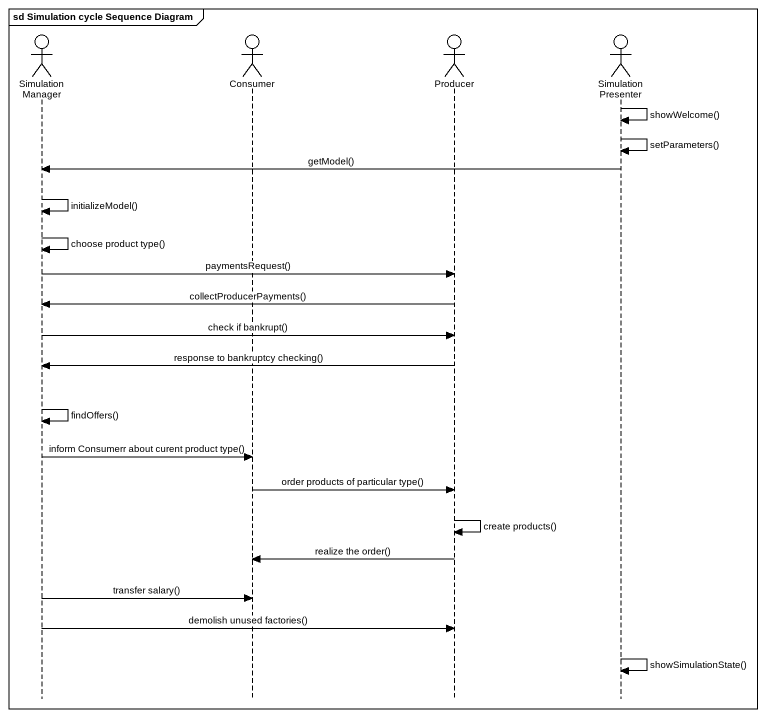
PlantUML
@startuml
mainframe sd Simulation cycle Sequence Diagram
hide footbox
actor "Simulation Manager" as Simulation_Manager
actor Consumer
actor Producer
actor "Simulation Presenter" as Simulation_Presenter

Simulation_Presenter -> Simulation_Presenter : showWelcome()
Simulation_Presenter -> Simulation_Presenter : setParameters()
Simulation_Presenter -> Simulation_Manager : getModel()
Simulation_Manager -> Simulation_Manager : initializeModel()
Simulation_Manager -> Simulation_Manager : choose product type()
Simulation_Manager -> Producer : paymentsRequest()
Producer -> Simulation_Manager : collectProducerPayments()
Simulation_Manager -> Producer : check if bankrupt()
Producer -> Simulation_Manager : response to bankruptcy checking()
Simulation_Manager -> Simulation_Manager : findOffers()
Simulation_Manager -> Consumer : inform Consumerr about curent product type()
Consumer -> Producer : order products of particular type()
Producer -> Producer : create products()
Producer -> Consumer : realize the order()
Simulation_Manager -> Consumer : transfer salary()
Simulation_Manager -> Producer : demolish unused factories()
Simulation_Presenter -> Simulation_Presenter : showSimulationState()
@enduml
